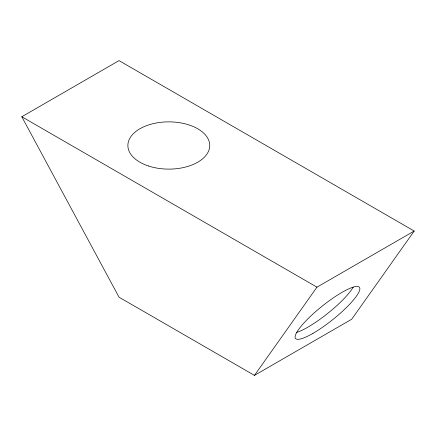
<?xml version="1.0" encoding="UTF-8"?>
<svg xmlns="http://www.w3.org/2000/svg" width="436" height="436" viewBox="0 0 436 436"><rect width="100%" height="100%" fill="white"/><g stroke="black" fill="none" stroke-linecap="round" stroke-linejoin="round"><path stroke-width="0.65" d="M254.46 375.385L316.967 287.166L414.2 231.031L119.033 60.615L21.8 116.755L119.033 297.194L254.46 375.385L351.694 319.245L414.2 231.031M21.8 116.755L316.967 287.166M353.225 287.111A40.924 8.567 -38.7 0 1 327.643 313.462A40.924 8.567 -38.7 0 1 296.507 332.445M148.344 165.953A40.924 23.626 0 0 0 209.732 145.488A40.924 23.626 0 0 0 148.344 125.028A40.924 23.626 0 0 0 148.344 165.953M312.961 333.371A40.924 8.567 -38.7 0 0 359.814 288.142A40.924 8.567 -38.7 0 0 309.696 317.076A40.924 8.567 -38.7 0 0 312.961 333.371"/></g></svg>
